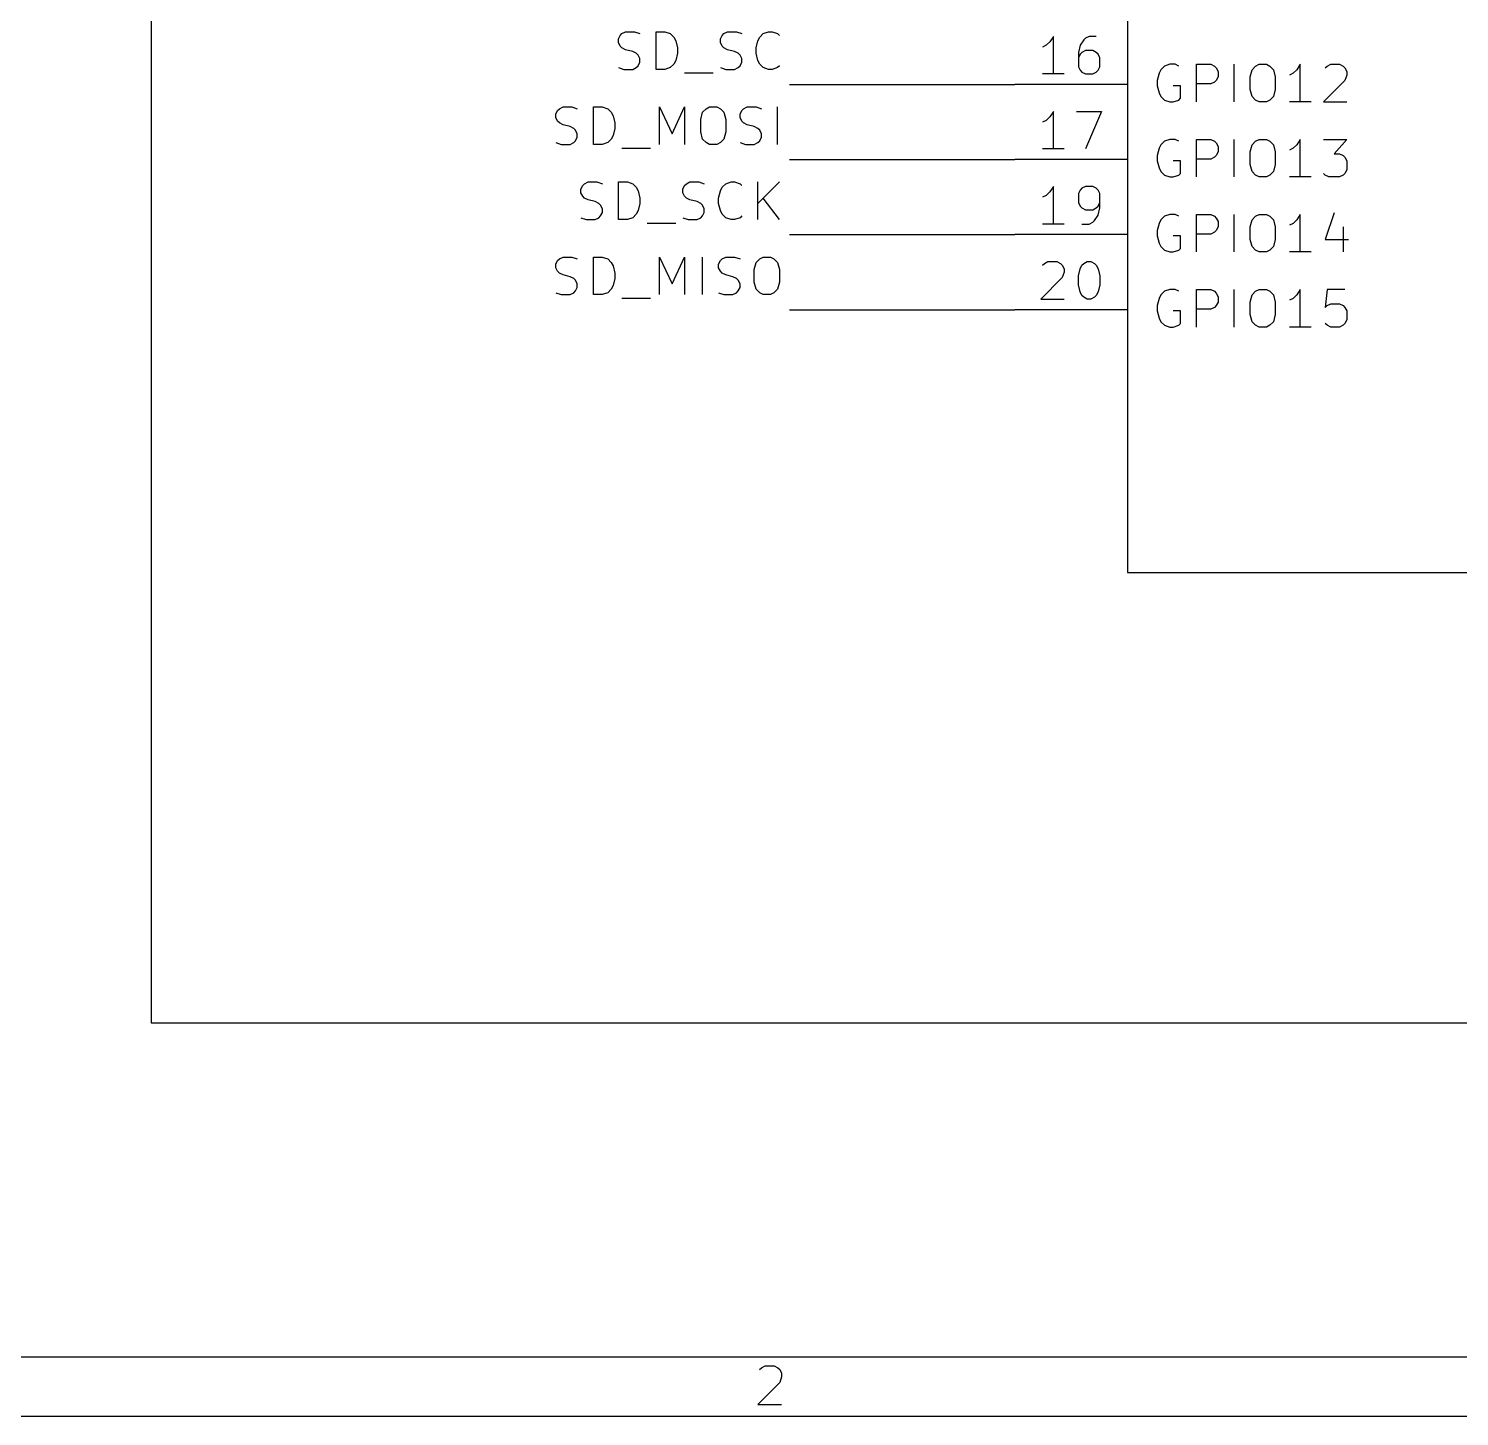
# Model space of a CAD drawing. Header units: inches. Extents: x 0.4 to 11.3, y -7.9 to -0.4.
# Drawn here: x 2.387 to 4.292, y -7.874 to -6.026 of the extents above; entities that cross this region are included whole.
import ezdxf

# ---------------------------------------------------------------- set-up
doc = ezdxf.new("R2010")
doc.units = ezdxf.units.IN
doc.header["$MEASUREMENT"] = 0
for name, color, linetype in [('GREENSIXTYFIVE', 129, 'CONTINUOUS'), ('LIGHTBLUE', 172, 'CONTINUOUS'), ('LIGHTGREEN', 92, 'CONTINUOUS'), ('LIGHTRED', 12, 'CONTINUOUS'), ('RED', 14, 'CONTINUOUS'), ('REDSIX', 19, 'CONTINUOUS'), ('WHITE', 250, 'CONTINUOUS')]:
    doc.layers.add(name, color=color, linetype=linetype)

msp = doc.modelspace()

# ---------------------------------------------------------------- linework, layer by layer
at = {"layer": 'GREENSIXTYFIVE', "linetype": 'CONTINUOUS'}
for p, q in [((3.899, -6.0755), (3.8943, -6.0803)), ((3.9062, -6.0731), (3.899, -6.0755)), ((3.9133, -6.0731), (3.9062, -6.0731)), ((3.9181, -6.0755), (3.9133, -6.0731)), ((3.9419, -6.1231), (3.9419, -6.0731)), ((3.9419, -6.0731), (3.9609, -6.0731)), ((3.9609, -6.0731), (3.9657, -6.0755)), ((3.9657, -6.0755), (3.9681, -6.0779)), ((3.9919, -6.1231), (3.9919, -6.0731)), ((4.0157, -6.0803), (4.0205, -6.0755)), ((4.0205, -6.0755), (4.0252, -6.0731)), ((4.0252, -6.0731), (4.0348, -6.0731)), ((4.0348, -6.0731), (4.0395, -6.0755)), ((4.0395, -6.0755), (4.0443, -6.0803)), ((4.08, -6.0731), (4.0752, -6.0803)), ((4.08, -6.1231), (4.08, -6.0731)), ((4.1133, -6.0779), (4.1157, -6.0755)), ((4.1157, -6.0755), (4.1205, -6.0731)), ((4.1205, -6.0731), (4.1324, -6.0731)), ((4.1324, -6.0731), (4.1371, -6.0755)), ((4.1371, -6.0755), (4.1395, -6.0779)), ((3.8919, -6.085), (3.8895, -6.0946)), ((3.8895, -6.0946), (3.8895, -6.1017)), ((3.8943, -6.0803), (3.8919, -6.085)), ((3.9681, -6.0946), (3.9657, -6.0969)), ((3.9681, -6.0779), (3.9705, -6.0827)), ((3.9705, -6.0898), (3.9681, -6.0946)), ((3.9705, -6.0827), (3.9705, -6.0898)), ((4.0133, -6.0898), (4.0157, -6.0803)), ((4.0133, -6.1065), (4.0133, -6.0898)), ((4.0443, -6.0803), (4.0467, -6.0898)), ((4.0467, -6.0898), (4.0467, -6.1065)), ((4.0705, -6.085), (4.0657, -6.0874)), ((4.0752, -6.0803), (4.0705, -6.085)), ((4.1395, -6.0946), (4.111, -6.1231)), ((4.1395, -6.0779), (4.1419, -6.0827)), ((4.1419, -6.0874), (4.1395, -6.0946)), ((4.1419, -6.0827), (4.1419, -6.0874)), ((3.8895, -6.1017), (3.8919, -6.1112)), ((3.8919, -6.1112), (3.8943, -6.116)), ((3.9205, -6.1017), (3.9109, -6.1017)), ((3.9205, -6.1184), (3.9205, -6.1017)), ((3.9609, -6.0993), (3.9419, -6.0993)), ((3.9657, -6.0969), (3.9609, -6.0993)), ((4.0157, -6.116), (4.0133, -6.1065)), ((4.0467, -6.1065), (4.0443, -6.116)), ((3.8943, -6.116), (3.899, -6.1208)), ((3.899, -6.1208), (3.9062, -6.1231)), ((3.9062, -6.1231), (3.9109, -6.1231)), ((3.9109, -6.1231), (3.9181, -6.1208)), ((3.9181, -6.1208), (3.9205, -6.1184)), ((4.0205, -6.1208), (4.0157, -6.116)), ((4.0252, -6.1231), (4.0205, -6.1208)), ((4.0348, -6.1231), (4.0252, -6.1231)), ((4.0395, -6.1208), (4.0348, -6.1231)), ((4.0443, -6.116), (4.0395, -6.1208)), ((4.0943, -6.1231), (4.0657, -6.1231)), ((4.111, -6.1231), (4.1419, -6.1231)), ((3.8919, -6.185), (3.8895, -6.1946)), ((3.8943, -6.1803), (3.8919, -6.185)), ((3.899, -6.1755), (3.8943, -6.1803)), ((3.9062, -6.1731), (3.899, -6.1755)), ((3.9133, -6.1731), (3.9062, -6.1731)), ((3.9181, -6.1755), (3.9133, -6.1731)), ((3.9419, -6.2231), (3.9419, -6.1731)), ((3.9419, -6.1731), (3.9609, -6.1731)), ((3.9609, -6.1731), (3.9657, -6.1755)), ((3.9657, -6.1755), (3.9681, -6.1779)), ((3.9681, -6.1779), (3.9705, -6.1827)), ((3.9705, -6.1898), (3.9681, -6.1946)), ((3.9705, -6.1827), (3.9705, -6.1898)), ((3.9919, -6.2231), (3.9919, -6.1731)), ((4.0133, -6.1898), (4.0157, -6.1803)), ((4.0133, -6.2065), (4.0133, -6.1898)), ((4.0157, -6.1803), (4.0205, -6.1755)), ((4.0205, -6.1755), (4.0252, -6.1731)), ((4.0252, -6.1731), (4.0348, -6.1731)), ((4.0348, -6.1731), (4.0395, -6.1755)), ((4.0395, -6.1755), (4.0443, -6.1803)), ((4.0443, -6.1803), (4.0467, -6.1898)), ((4.0467, -6.1898), (4.0467, -6.2065)), ((4.0705, -6.185), (4.0657, -6.1874)), ((4.0752, -6.1803), (4.0705, -6.185)), ((4.08, -6.1731), (4.0752, -6.1803)), ((4.08, -6.2231), (4.08, -6.1731)), ((4.111, -6.1731), (4.1419, -6.1731)), ((4.1419, -6.1731), (4.1252, -6.1922)), ((3.8895, -6.1946), (3.8895, -6.2017)), ((3.8895, -6.2017), (3.8919, -6.2112)), ((3.9205, -6.2017), (3.9109, -6.2017)), ((3.9205, -6.2184), (3.9205, -6.2017)), ((3.9609, -6.1993), (3.9419, -6.1993)), ((3.9657, -6.1969), (3.9609, -6.1993)), ((3.9681, -6.1946), (3.9657, -6.1969)), ((4.0157, -6.216), (4.0133, -6.2065)), ((4.0467, -6.2065), (4.0443, -6.216)), ((4.1252, -6.1922), (4.1324, -6.1922)), ((4.1324, -6.1922), (4.1371, -6.1946)), ((4.1371, -6.1946), (4.1395, -6.1969)), ((4.1395, -6.1969), (4.1419, -6.2017)), ((4.1419, -6.2017), (4.1419, -6.2136)), ((3.8919, -6.2112), (3.8943, -6.216)), ((3.8943, -6.216), (3.899, -6.2208)), ((3.899, -6.2208), (3.9062, -6.2231)), ((3.9062, -6.2231), (3.9109, -6.2231)), ((3.9109, -6.2231), (3.9181, -6.2208)), ((3.9181, -6.2208), (3.9205, -6.2184)), ((4.0205, -6.2208), (4.0157, -6.216)), ((4.0252, -6.2231), (4.0205, -6.2208)), ((4.0348, -6.2231), (4.0252, -6.2231)), ((4.0395, -6.2208), (4.0348, -6.2231)), ((4.0443, -6.216), (4.0395, -6.2208)), ((4.0943, -6.2231), (4.0657, -6.2231)), ((4.1133, -6.2208), (4.111, -6.2184)), ((4.1181, -6.2231), (4.1133, -6.2208)), ((4.1324, -6.2231), (4.1181, -6.2231)), ((4.1371, -6.2208), (4.1324, -6.2231)), ((4.1395, -6.2184), (4.1371, -6.2208)), ((4.1419, -6.2136), (4.1395, -6.2184)), ((3.8919, -6.285), (3.8895, -6.2946)), ((3.8943, -6.2803), (3.8919, -6.285)), ((3.899, -6.2755), (3.8943, -6.2803)), ((3.9062, -6.2731), (3.899, -6.2755)), ((3.9133, -6.2731), (3.9062, -6.2731)), ((3.9181, -6.2755), (3.9133, -6.2731)), ((3.9419, -6.3231), (3.9419, -6.2731)), ((3.9419, -6.2731), (3.9609, -6.2731)), ((3.9609, -6.2731), (3.9657, -6.2755)), ((3.9657, -6.2755), (3.9681, -6.2779)), ((3.9681, -6.2779), (3.9705, -6.2827)), ((3.9705, -6.2827), (3.9705, -6.2898)), ((3.9919, -6.3231), (3.9919, -6.2731)), ((4.0133, -6.2898), (4.0157, -6.2803)), ((4.0157, -6.2803), (4.0205, -6.2755)), ((4.0205, -6.2755), (4.0252, -6.2731)), ((4.0252, -6.2731), (4.0348, -6.2731)), ((4.0348, -6.2731), (4.0395, -6.2755)), ((4.0395, -6.2755), (4.0443, -6.2803)), ((4.0443, -6.2803), (4.0467, -6.2898)), ((4.0705, -6.285), (4.0657, -6.2874)), ((4.0752, -6.2803), (4.0705, -6.285)), ((4.08, -6.2731), (4.0752, -6.2803)), ((4.08, -6.3231), (4.08, -6.2731)), ((4.1252, -6.2708), (4.1133, -6.3065)), ((3.8895, -6.2946), (3.8895, -6.3017)), ((3.8895, -6.3017), (3.8919, -6.3112)), ((3.9205, -6.3017), (3.9109, -6.3017)), ((3.9205, -6.3184), (3.9205, -6.3017)), ((3.9609, -6.2993), (3.9419, -6.2993)), ((3.9657, -6.2969), (3.9609, -6.2993)), ((3.9681, -6.2946), (3.9657, -6.2969)), ((3.9705, -6.2898), (3.9681, -6.2946)), ((4.0133, -6.3065), (4.0133, -6.2898)), ((4.0467, -6.2898), (4.0467, -6.3065)), ((4.1371, -6.2898), (4.1371, -6.3231)), ((3.8919, -6.3112), (3.8943, -6.316)), ((3.8943, -6.316), (3.899, -6.3208)), ((3.899, -6.3208), (3.9062, -6.3231)), ((3.9062, -6.3231), (3.9109, -6.3231)), ((3.9109, -6.3231), (3.9181, -6.3208)), ((3.9181, -6.3208), (3.9205, -6.3184)), ((4.0157, -6.316), (4.0133, -6.3065)), ((4.0205, -6.3208), (4.0157, -6.316)), ((4.0252, -6.3231), (4.0205, -6.3208)), ((4.0348, -6.3231), (4.0252, -6.3231)), ((4.0395, -6.3208), (4.0348, -6.3231)), ((4.0443, -6.316), (4.0395, -6.3208)), ((4.0467, -6.3065), (4.0443, -6.316)), ((4.0943, -6.3231), (4.0657, -6.3231)), ((4.1133, -6.3065), (4.1443, -6.3065)), ((3.8943, -6.3803), (3.8919, -6.385)), ((3.899, -6.3755), (3.8943, -6.3803)), ((3.9062, -6.3731), (3.899, -6.3755)), ((3.9133, -6.3731), (3.9062, -6.3731)), ((3.9181, -6.3755), (3.9133, -6.3731)), ((3.9419, -6.4231), (3.9419, -6.3731)), ((3.9419, -6.3731), (3.9609, -6.3731)), ((3.9609, -6.3731), (3.9657, -6.3755)), ((3.9657, -6.3755), (3.9681, -6.3779)), ((3.9681, -6.3779), (3.9705, -6.3827)), ((3.9919, -6.4231), (3.9919, -6.3731)), ((4.0133, -6.3898), (4.0157, -6.3803)), ((4.0157, -6.3803), (4.0205, -6.3755)), ((4.0205, -6.3755), (4.0252, -6.3731)), ((4.0252, -6.3731), (4.0348, -6.3731)), ((4.0348, -6.3731), (4.0395, -6.3755)), ((4.0395, -6.3755), (4.0443, -6.3803)), ((4.0443, -6.3803), (4.0467, -6.3898)), ((4.0752, -6.3803), (4.0705, -6.385)), ((4.08, -6.3731), (4.0752, -6.3803)), ((4.08, -6.4231), (4.08, -6.3731)), ((4.1157, -6.3731), (4.1133, -6.3969)), ((4.1395, -6.3731), (4.1157, -6.3731)), ((3.8919, -6.385), (3.8895, -6.3946)), ((3.8895, -6.3946), (3.8895, -6.4017)), ((3.9609, -6.3993), (3.9419, -6.3993)), ((3.9657, -6.3969), (3.9609, -6.3993)), ((3.9681, -6.3946), (3.9657, -6.3969)), ((3.9705, -6.3898), (3.9681, -6.3946)), ((3.9705, -6.3827), (3.9705, -6.3898)), ((4.0133, -6.4065), (4.0133, -6.3898)), ((4.0467, -6.3898), (4.0467, -6.4065)), ((4.0705, -6.385), (4.0657, -6.3874)), ((4.1133, -6.3969), (4.1157, -6.3946)), ((4.1157, -6.3946), (4.1205, -6.3922)), ((4.1205, -6.3922), (4.1324, -6.3922)), ((4.1324, -6.3922), (4.1371, -6.3946)), ((4.1371, -6.3946), (4.1395, -6.3969)), ((4.1395, -6.3969), (4.1419, -6.4017)), ((3.8895, -6.4017), (3.8919, -6.4112)), ((3.8919, -6.4112), (3.8943, -6.416)), ((3.8943, -6.416), (3.899, -6.4208)), ((3.9205, -6.4017), (3.9109, -6.4017)), ((3.9181, -6.4208), (3.9205, -6.4184)), ((3.9205, -6.4184), (3.9205, -6.4017)), ((4.0157, -6.416), (4.0133, -6.4065)), ((4.0205, -6.4208), (4.0157, -6.416)), ((4.0443, -6.416), (4.0395, -6.4208)), ((4.0467, -6.4065), (4.0443, -6.416)), ((4.1157, -6.4208), (4.1133, -6.4184)), ((4.1395, -6.4184), (4.1371, -6.4208)), ((4.1419, -6.4136), (4.1395, -6.4184)), ((4.1419, -6.4017), (4.1419, -6.4136)), ((3.899, -6.4208), (3.9062, -6.4231)), ((3.9062, -6.4231), (3.9109, -6.4231)), ((3.9109, -6.4231), (3.9181, -6.4208)), ((4.0252, -6.4231), (4.0205, -6.4208)), ((4.0348, -6.4231), (4.0252, -6.4231)), ((4.0395, -6.4208), (4.0348, -6.4231)), ((4.0943, -6.4231), (4.0657, -6.4231)), ((4.1205, -6.4231), (4.1157, -6.4208)), ((4.1324, -6.4231), (4.1205, -6.4231)), ((4.1371, -6.4208), (4.1324, -6.4231))]:
    msp.add_line(p, q, dxfattribs=at)
at = {"layer": 'LIGHTBLUE', "linetype": 'CONTINUOUS'}
for p, q in [((2.55, -3.55), (2.55, -7.35)), ((2.55, -7.35), (6, -7.35))]:
    msp.add_line(p, q, dxfattribs=at)
at = {"layer": 'LIGHTGREEN', "linetype": 'CONTINUOUS'}
for p, q in [((3.4, -6.1), (3.7, -6.1)), ((3.4, -6.2), (3.7, -6.2)), ((3.4, -6.3), (3.7, -6.3)), ((3.4, -6.4), (3.7, -6.4))]:
    msp.add_line(p, q, dxfattribs=at)
at = {"layer": 'LIGHTRED', "linetype": 'CONTINUOUS'}
for p, q in [((3.7512, -6.0359), (3.7464, -6.043)), ((3.7512, -6.0859), (3.7512, -6.0359)), ((3.794, -6.0383), (3.7917, -6.0406)), ((3.7988, -6.0359), (3.794, -6.0383)), ((3.8083, -6.0359), (3.7988, -6.0359)), ((3.7417, -6.0478), (3.7369, -6.0502)), ((3.7464, -6.043), (3.7417, -6.0478)), ((3.7869, -6.0478), (3.7845, -6.0573)), ((3.7845, -6.0573), (3.7845, -6.0764)), ((3.7917, -6.0406), (3.7869, -6.0478)), ((3.7893, -6.0573), (3.7869, -6.0597)), ((3.794, -6.0549), (3.7893, -6.0573)), ((3.8036, -6.0549), (3.794, -6.0549)), ((3.8083, -6.0573), (3.8036, -6.0549)), ((3.8107, -6.0597), (3.8083, -6.0573)), ((3.7869, -6.0597), (3.7845, -6.0644)), ((3.7845, -6.0764), (3.7869, -6.0811)), ((3.8131, -6.0644), (3.8107, -6.0597)), ((3.8107, -6.0811), (3.8131, -6.0764)), ((3.8131, -6.0764), (3.8131, -6.0644)), ((3.7655, -6.0859), (3.7369, -6.0859)), ((3.7869, -6.0811), (3.7893, -6.0835)), ((3.7893, -6.0835), (3.794, -6.0859)), ((3.794, -6.0859), (3.8036, -6.0859)), ((3.8036, -6.0859), (3.8083, -6.0835)), ((3.8083, -6.0835), (3.8107, -6.0811)), ((3.7417, -6.1478), (3.7369, -6.1502)), ((3.7464, -6.143), (3.7417, -6.1478)), ((3.7512, -6.1359), (3.7464, -6.143)), ((3.7512, -6.1859), (3.7512, -6.1359)), ((3.7821, -6.1359), (3.8155, -6.1359)), ((3.8155, -6.1359), (3.794, -6.1859)), ((3.7655, -6.1859), (3.7369, -6.1859)), ((3.7417, -6.2478), (3.7369, -6.2502)), ((3.7464, -6.243), (3.7417, -6.2478)), ((3.7512, -6.2359), (3.7464, -6.243)), ((3.7512, -6.2859), (3.7512, -6.2359)), ((3.7869, -6.2406), (3.7845, -6.2454)), ((3.7845, -6.2454), (3.7845, -6.2573)), ((3.7893, -6.2383), (3.7869, -6.2406)), ((3.794, -6.2359), (3.7893, -6.2383)), ((3.8036, -6.2359), (3.794, -6.2359)), ((3.8083, -6.2383), (3.8036, -6.2359)), ((3.8107, -6.2406), (3.8083, -6.2383)), ((3.8131, -6.2454), (3.8107, -6.2406)), ((3.8131, -6.2644), (3.8131, -6.2454)), ((3.7845, -6.2573), (3.7869, -6.2621)), ((3.7869, -6.2621), (3.7893, -6.2644)), ((3.7893, -6.2644), (3.794, -6.2668)), ((3.794, -6.2668), (3.8036, -6.2668)), ((3.8036, -6.2668), (3.8083, -6.2644)), ((3.8083, -6.2644), (3.8107, -6.2621)), ((3.8107, -6.2621), (3.8131, -6.2573)), ((3.8107, -6.274), (3.8131, -6.2644)), ((3.7655, -6.2859), (3.7369, -6.2859)), ((3.7893, -6.2859), (3.7988, -6.2859)), ((3.7988, -6.2859), (3.8036, -6.2835)), ((3.8036, -6.2835), (3.8059, -6.2811)), ((3.8059, -6.2811), (3.8107, -6.274)), ((3.7369, -6.3406), (3.7393, -6.3383)), ((3.7393, -6.3383), (3.744, -6.3359)), ((3.744, -6.3359), (3.756, -6.3359)), ((3.756, -6.3359), (3.7607, -6.3383)), ((3.7607, -6.3383), (3.7631, -6.3406)), ((3.7631, -6.3406), (3.7655, -6.3454)), ((3.7869, -6.3454), (3.7893, -6.3406)), ((3.7893, -6.3406), (3.7917, -6.3383)), ((3.7917, -6.3383), (3.7964, -6.3359)), ((3.7964, -6.3359), (3.8012, -6.3359)), ((3.8012, -6.3359), (3.8059, -6.3383)), ((3.8059, -6.3383), (3.8083, -6.3406)), ((3.8083, -6.3406), (3.8107, -6.3454)), ((3.7631, -6.3573), (3.7345, -6.3859)), ((3.7655, -6.3502), (3.7631, -6.3573)), ((3.7655, -6.3454), (3.7655, -6.3502)), ((3.7845, -6.3549), (3.7869, -6.3454)), ((3.7845, -6.3668), (3.7845, -6.3549)), ((3.8107, -6.3454), (3.8131, -6.3549)), ((3.8131, -6.3549), (3.8131, -6.3668)), ((3.7869, -6.3764), (3.7845, -6.3668)), ((3.7893, -6.3811), (3.7869, -6.3764)), ((3.7917, -6.3835), (3.7893, -6.3811)), ((3.8083, -6.3811), (3.8059, -6.3835)), ((3.8107, -6.3764), (3.8083, -6.3811)), ((3.8131, -6.3668), (3.8107, -6.3764)), ((3.7345, -6.3859), (3.7655, -6.3859)), ((3.7964, -6.3859), (3.7917, -6.3835)), ((3.8012, -6.3859), (3.7964, -6.3859)), ((3.8059, -6.3835), (3.8012, -6.3859))]:
    msp.add_line(p, q, dxfattribs=at)
at = {"layer": 'RED', "linetype": 'CONTINUOUS'}
for p, q in [((3.85, -4.15), (3.85, -6.75)), ((3.85, -6.1), (3.7, -6.1)), ((3.85, -6.2), (3.7, -6.2)), ((3.85, -6.3), (3.7, -6.3)), ((3.85, -6.4), (3.7, -6.4)), ((3.85, -6.75), (5.35, -6.75)), ((11.2206, -7.7956), (0.4724, -7.7956)), ((3.3601, -7.812), (3.3625, -7.8096)), ((3.3625, -7.8096), (3.3674, -7.8071)), ((3.3674, -7.8071), (3.3796, -7.8071)), ((3.3796, -7.8071), (3.3845, -7.8096)), ((3.3845, -7.8096), (3.3869, -7.812)), ((3.3869, -7.8291), (3.3576, -7.8583)), ((3.3869, -7.812), (3.3893, -7.8169)), ((3.3893, -7.8217), (3.3869, -7.8291)), ((3.3893, -7.8169), (3.3893, -7.8217)), ((3.3576, -7.8583), (3.3893, -7.8583)), ((11.2993, -7.8743), (0.3937, -7.8743))]:
    msp.add_line(p, q, dxfattribs=at)
at = {"layer": 'REDSIX', "linetype": 'CONTINUOUS'}
for p, q in [((3.1721, -6.0393), (3.1745, -6.0346)), ((3.1745, -6.0346), (3.1768, -6.0322)), ((3.1768, -6.0322), (3.1816, -6.0298)), ((3.1816, -6.0298), (3.1935, -6.0298)), ((3.1935, -6.0298), (3.2007, -6.0322)), ((3.2221, -6.0798), (3.2221, -6.0298)), ((3.2221, -6.0298), (3.234, -6.0298)), ((3.234, -6.0298), (3.2411, -6.0322)), ((3.2411, -6.0322), (3.2459, -6.0369)), ((3.2459, -6.0369), (3.2483, -6.0417)), ((3.3078, -6.0393), (3.3102, -6.0346)), ((3.3102, -6.0346), (3.3126, -6.0322)), ((3.3126, -6.0322), (3.3173, -6.0298)), ((3.3173, -6.0298), (3.3292, -6.0298)), ((3.3292, -6.0298), (3.3364, -6.0322)), ((3.3578, -6.0417), (3.3602, -6.0369)), ((3.3602, -6.0369), (3.3649, -6.0322)), ((3.3649, -6.0322), (3.3721, -6.0298)), ((3.3721, -6.0298), (3.3768, -6.0298)), ((3.3768, -6.0298), (3.384, -6.0322)), ((3.384, -6.0322), (3.3864, -6.0346)), ((3.1721, -6.0441), (3.1721, -6.0393)), ((3.1745, -6.0488), (3.1721, -6.0441)), ((3.1768, -6.0512), (3.1745, -6.0488)), ((3.1816, -6.0536), (3.1768, -6.0512)), ((3.1911, -6.056), (3.1816, -6.0536)), ((3.1959, -6.0584), (3.1911, -6.056)), ((3.2483, -6.0417), (3.2506, -6.0512)), ((3.2506, -6.0512), (3.2506, -6.0584)), ((3.3078, -6.0441), (3.3078, -6.0393)), ((3.3102, -6.0488), (3.3078, -6.0441)), ((3.3126, -6.0512), (3.3102, -6.0488)), ((3.3173, -6.0536), (3.3126, -6.0512)), ((3.3268, -6.056), (3.3173, -6.0536)), ((3.3316, -6.0584), (3.3268, -6.056)), ((3.3554, -6.0512), (3.3578, -6.0417)), ((3.3554, -6.0584), (3.3554, -6.0512)), ((3.1983, -6.0608), (3.1959, -6.0584)), ((3.1959, -6.0774), (3.1983, -6.075)), ((3.2007, -6.0655), (3.1983, -6.0608)), ((3.1983, -6.075), (3.2007, -6.0703)), ((3.2007, -6.0703), (3.2007, -6.0655)), ((3.2459, -6.0727), (3.2411, -6.0774)), ((3.2483, -6.0679), (3.2459, -6.0727)), ((3.2506, -6.0584), (3.2483, -6.0679)), ((3.334, -6.0608), (3.3316, -6.0584)), ((3.3316, -6.0774), (3.334, -6.075)), ((3.3364, -6.0655), (3.334, -6.0608)), ((3.334, -6.075), (3.3364, -6.0703)), ((3.3364, -6.0703), (3.3364, -6.0655)), ((3.3578, -6.0679), (3.3554, -6.0584)), ((3.3602, -6.0727), (3.3578, -6.0679)), ((3.3649, -6.0774), (3.3602, -6.0727)), ((3.3864, -6.075), (3.384, -6.0774)), ((3.1721, -6.0774), (3.1792, -6.0798)), ((3.1792, -6.0798), (3.1911, -6.0798)), ((3.1911, -6.0798), (3.1959, -6.0774)), ((3.234, -6.0798), (3.2221, -6.0798)), ((3.2411, -6.0774), (3.234, -6.0798)), ((3.2602, -6.0846), (3.2983, -6.0846)), ((3.3078, -6.0774), (3.3149, -6.0798)), ((3.3149, -6.0798), (3.3268, -6.0798)), ((3.3268, -6.0798), (3.3316, -6.0774)), ((3.3721, -6.0798), (3.3649, -6.0774)), ((3.3768, -6.0798), (3.3721, -6.0798)), ((3.384, -6.0774), (3.3768, -6.0798)), ((3.0911, -6.1346), (3.0935, -6.1322)), ((3.0935, -6.1322), (3.0983, -6.1298)), ((3.0983, -6.1298), (3.1102, -6.1298)), ((3.1102, -6.1298), (3.1173, -6.1322)), ((3.1387, -6.1798), (3.1387, -6.1298)), ((3.1387, -6.1298), (3.1506, -6.1298)), ((3.1506, -6.1298), (3.1578, -6.1322)), ((3.1578, -6.1322), (3.1626, -6.1369)), ((3.2268, -6.1798), (3.2268, -6.1298)), ((3.2268, -6.1298), (3.2435, -6.1655)), ((3.2435, -6.1655), (3.2602, -6.1298)), ((3.2602, -6.1298), (3.2602, -6.1798)), ((3.284, -6.1369), (3.2887, -6.1322)), ((3.2887, -6.1322), (3.2935, -6.1298)), ((3.2935, -6.1298), (3.303, -6.1298)), ((3.303, -6.1298), (3.3078, -6.1322)), ((3.3078, -6.1322), (3.3126, -6.1369)), ((3.3364, -6.1346), (3.3387, -6.1322)), ((3.3387, -6.1322), (3.3435, -6.1298)), ((3.3435, -6.1298), (3.3554, -6.1298)), ((3.3554, -6.1298), (3.3626, -6.1322)), ((3.384, -6.1798), (3.384, -6.1298)), ((3.0887, -6.1393), (3.0911, -6.1346)), ((3.0887, -6.1441), (3.0887, -6.1393)), ((3.0911, -6.1488), (3.0887, -6.1441)), ((3.0935, -6.1512), (3.0911, -6.1488)), ((3.0983, -6.1536), (3.0935, -6.1512)), ((3.1626, -6.1369), (3.1649, -6.1417)), ((3.1649, -6.1417), (3.1673, -6.1512)), ((3.1673, -6.1512), (3.1673, -6.1584)), ((3.2816, -6.1465), (3.284, -6.1369)), ((3.2816, -6.1631), (3.2816, -6.1465)), ((3.3126, -6.1369), (3.3149, -6.1465)), ((3.3149, -6.1465), (3.3149, -6.1631)), ((3.334, -6.1393), (3.3364, -6.1346)), ((3.334, -6.1441), (3.334, -6.1393)), ((3.3364, -6.1488), (3.334, -6.1441)), ((3.3387, -6.1512), (3.3364, -6.1488)), ((3.3435, -6.1536), (3.3387, -6.1512)), ((3.1078, -6.156), (3.0983, -6.1536)), ((3.1126, -6.1584), (3.1078, -6.156)), ((3.1149, -6.1608), (3.1126, -6.1584)), ((3.1173, -6.1655), (3.1149, -6.1608)), ((3.1149, -6.175), (3.1173, -6.1703)), ((3.1173, -6.1703), (3.1173, -6.1655)), ((3.1649, -6.1679), (3.1626, -6.1727)), ((3.1673, -6.1584), (3.1649, -6.1679)), ((3.284, -6.1727), (3.2816, -6.1631)), ((3.3149, -6.1631), (3.3126, -6.1727)), ((3.353, -6.156), (3.3435, -6.1536)), ((3.3578, -6.1584), (3.353, -6.156)), ((3.3602, -6.1608), (3.3578, -6.1584)), ((3.3626, -6.1655), (3.3602, -6.1608)), ((3.3602, -6.175), (3.3626, -6.1703)), ((3.3626, -6.1703), (3.3626, -6.1655)), ((3.0887, -6.1774), (3.0959, -6.1798)), ((3.0959, -6.1798), (3.1078, -6.1798)), ((3.1078, -6.1798), (3.1126, -6.1774)), ((3.1126, -6.1774), (3.1149, -6.175)), ((3.1506, -6.1798), (3.1387, -6.1798)), ((3.1578, -6.1774), (3.1506, -6.1798)), ((3.1626, -6.1727), (3.1578, -6.1774)), ((3.1768, -6.1846), (3.2149, -6.1846)), ((3.2887, -6.1774), (3.284, -6.1727)), ((3.2935, -6.1798), (3.2887, -6.1774)), ((3.303, -6.1798), (3.2935, -6.1798)), ((3.3078, -6.1774), (3.303, -6.1798)), ((3.3126, -6.1727), (3.3078, -6.1774)), ((3.334, -6.1774), (3.3411, -6.1798)), ((3.3411, -6.1798), (3.353, -6.1798)), ((3.353, -6.1798), (3.3578, -6.1774)), ((3.3578, -6.1774), (3.3602, -6.175)), ((3.1221, -6.2393), (3.1245, -6.2346)), ((3.1221, -6.2441), (3.1221, -6.2393)), ((3.1245, -6.2488), (3.1221, -6.2441)), ((3.1245, -6.2346), (3.1268, -6.2322)), ((3.1268, -6.2322), (3.1316, -6.2298)), ((3.1316, -6.2298), (3.1435, -6.2298)), ((3.1435, -6.2298), (3.1507, -6.2322)), ((3.1721, -6.2798), (3.1721, -6.2298)), ((3.1721, -6.2298), (3.184, -6.2298)), ((3.184, -6.2298), (3.1911, -6.2322)), ((3.1911, -6.2322), (3.1959, -6.2369)), ((3.1959, -6.2369), (3.1983, -6.2417)), ((3.1983, -6.2417), (3.2006, -6.2512)), ((3.2578, -6.2393), (3.2602, -6.2346)), ((3.2578, -6.2441), (3.2578, -6.2393)), ((3.2602, -6.2488), (3.2578, -6.2441)), ((3.2602, -6.2346), (3.2626, -6.2322)), ((3.2626, -6.2322), (3.2673, -6.2298)), ((3.2673, -6.2298), (3.2792, -6.2298)), ((3.2792, -6.2298), (3.2864, -6.2322)), ((3.3054, -6.2512), (3.3078, -6.2417)), ((3.3078, -6.2417), (3.3102, -6.2369)), ((3.3102, -6.2369), (3.3149, -6.2322)), ((3.3149, -6.2322), (3.3221, -6.2298)), ((3.3221, -6.2298), (3.3268, -6.2298)), ((3.3268, -6.2298), (3.334, -6.2322)), ((3.334, -6.2322), (3.3364, -6.2346)), ((3.3578, -6.2798), (3.3578, -6.2298)), ((3.3864, -6.2298), (3.3578, -6.2584)), ((3.1268, -6.2512), (3.1245, -6.2488)), ((3.1316, -6.2536), (3.1268, -6.2512)), ((3.1411, -6.256), (3.1316, -6.2536)), ((3.1459, -6.2584), (3.1411, -6.256)), ((3.1483, -6.2608), (3.1459, -6.2584)), ((3.1507, -6.2655), (3.1483, -6.2608)), ((3.1507, -6.2703), (3.1507, -6.2655)), ((3.2006, -6.2584), (3.1983, -6.2679)), ((3.2006, -6.2512), (3.2006, -6.2584)), ((3.2626, -6.2512), (3.2602, -6.2488)), ((3.2673, -6.2536), (3.2626, -6.2512)), ((3.2768, -6.256), (3.2673, -6.2536)), ((3.2816, -6.2584), (3.2768, -6.256)), ((3.284, -6.2608), (3.2816, -6.2584)), ((3.2864, -6.2655), (3.284, -6.2608)), ((3.2864, -6.2703), (3.2864, -6.2655)), ((3.3054, -6.2584), (3.3054, -6.2512)), ((3.3078, -6.2679), (3.3054, -6.2584)), ((3.3864, -6.2798), (3.3649, -6.2512)), ((3.1221, -6.2774), (3.1292, -6.2798)), ((3.1292, -6.2798), (3.1411, -6.2798)), ((3.1411, -6.2798), (3.1459, -6.2774)), ((3.1459, -6.2774), (3.1483, -6.275)), ((3.1483, -6.275), (3.1507, -6.2703)), ((3.184, -6.2798), (3.1721, -6.2798)), ((3.1911, -6.2774), (3.184, -6.2798)), ((3.1959, -6.2727), (3.1911, -6.2774)), ((3.1983, -6.2679), (3.1959, -6.2727)), ((3.2102, -6.2846), (3.2483, -6.2846)), ((3.2578, -6.2774), (3.2649, -6.2798)), ((3.2649, -6.2798), (3.2768, -6.2798)), ((3.2768, -6.2798), (3.2816, -6.2774)), ((3.2816, -6.2774), (3.284, -6.275)), ((3.284, -6.275), (3.2864, -6.2703)), ((3.3102, -6.2727), (3.3078, -6.2679)), ((3.3149, -6.2774), (3.3102, -6.2727)), ((3.3221, -6.2798), (3.3149, -6.2774)), ((3.3268, -6.2798), (3.3221, -6.2798)), ((3.334, -6.2774), (3.3268, -6.2798)), ((3.3364, -6.275), (3.334, -6.2774)), ((3.0887, -6.3393), (3.0911, -6.3346)), ((3.0887, -6.3441), (3.0887, -6.3393)), ((3.0911, -6.3488), (3.0887, -6.3441)), ((3.0911, -6.3346), (3.0935, -6.3322)), ((3.0935, -6.3322), (3.0983, -6.3298)), ((3.0983, -6.3298), (3.1102, -6.3298)), ((3.1102, -6.3298), (3.1173, -6.3322)), ((3.1387, -6.3798), (3.1387, -6.3298)), ((3.1387, -6.3298), (3.1506, -6.3298)), ((3.1506, -6.3298), (3.1578, -6.3322)), ((3.1578, -6.3322), (3.1626, -6.3369)), ((3.1626, -6.3369), (3.1649, -6.3417)), ((3.1649, -6.3417), (3.1673, -6.3512)), ((3.2268, -6.3798), (3.2268, -6.3298)), ((3.2268, -6.3298), (3.2435, -6.3655)), ((3.2435, -6.3655), (3.2602, -6.3298)), ((3.2602, -6.3298), (3.2602, -6.3798)), ((3.284, -6.3798), (3.284, -6.3298)), ((3.3054, -6.3393), (3.3078, -6.3346)), ((3.3054, -6.3441), (3.3054, -6.3393)), ((3.3078, -6.3488), (3.3054, -6.3441)), ((3.3078, -6.3346), (3.3102, -6.3322)), ((3.3102, -6.3322), (3.3149, -6.3298)), ((3.3149, -6.3298), (3.3268, -6.3298)), ((3.3268, -6.3298), (3.334, -6.3322)), ((3.353, -6.3465), (3.3554, -6.3369)), ((3.3554, -6.3369), (3.3602, -6.3322)), ((3.3602, -6.3322), (3.3649, -6.3298)), ((3.3649, -6.3298), (3.3745, -6.3298)), ((3.3745, -6.3298), (3.3792, -6.3322)), ((3.3792, -6.3322), (3.384, -6.3369)), ((3.384, -6.3369), (3.3864, -6.3465)), ((3.0935, -6.3512), (3.0911, -6.3488)), ((3.0983, -6.3536), (3.0935, -6.3512)), ((3.1078, -6.356), (3.0983, -6.3536)), ((3.1126, -6.3584), (3.1078, -6.356)), ((3.1149, -6.3608), (3.1126, -6.3584)), ((3.1173, -6.3655), (3.1149, -6.3608)), ((3.1673, -6.3584), (3.1649, -6.3679)), ((3.1673, -6.3512), (3.1673, -6.3584)), ((3.3102, -6.3512), (3.3078, -6.3488)), ((3.3149, -6.3536), (3.3102, -6.3512)), ((3.3245, -6.356), (3.3149, -6.3536)), ((3.3292, -6.3584), (3.3245, -6.356)), ((3.3316, -6.3608), (3.3292, -6.3584)), ((3.334, -6.3655), (3.3316, -6.3608)), ((3.353, -6.3631), (3.353, -6.3465)), ((3.3554, -6.3727), (3.353, -6.3631)), ((3.3864, -6.3631), (3.384, -6.3727)), ((3.3864, -6.3465), (3.3864, -6.3631)), ((3.0887, -6.3774), (3.0959, -6.3798)), ((3.0959, -6.3798), (3.1078, -6.3798)), ((3.1078, -6.3798), (3.1126, -6.3774)), ((3.1126, -6.3774), (3.1149, -6.375)), ((3.1149, -6.375), (3.1173, -6.3703)), ((3.1173, -6.3703), (3.1173, -6.3655)), ((3.1506, -6.3798), (3.1387, -6.3798)), ((3.1578, -6.3774), (3.1506, -6.3798)), ((3.1626, -6.3727), (3.1578, -6.3774)), ((3.1649, -6.3679), (3.1626, -6.3727)), ((3.3054, -6.3774), (3.3126, -6.3798)), ((3.3126, -6.3798), (3.3245, -6.3798)), ((3.3245, -6.3798), (3.3292, -6.3774)), ((3.3292, -6.3774), (3.3316, -6.375)), ((3.3316, -6.375), (3.334, -6.3703)), ((3.334, -6.3703), (3.334, -6.3655)), ((3.3602, -6.3774), (3.3554, -6.3727)), ((3.3649, -6.3798), (3.3602, -6.3774)), ((3.3745, -6.3798), (3.3649, -6.3798)), ((3.3792, -6.3774), (3.3745, -6.3798)), ((3.384, -6.3727), (3.3792, -6.3774)), ((3.1768, -6.3846), (3.2149, -6.3846))]:
    msp.add_line(p, q, dxfattribs=at)
at = {"layer": 'WHITE', "linetype": 'CONTINUOUS'}
for p, q in [((3.85, -4.15), (3.85, -6.75)), ((3.85, -6.75), (5.35, -6.75))]:
    msp.add_line(p, q, dxfattribs=at)

doc.saveas('drawing.dxf')
